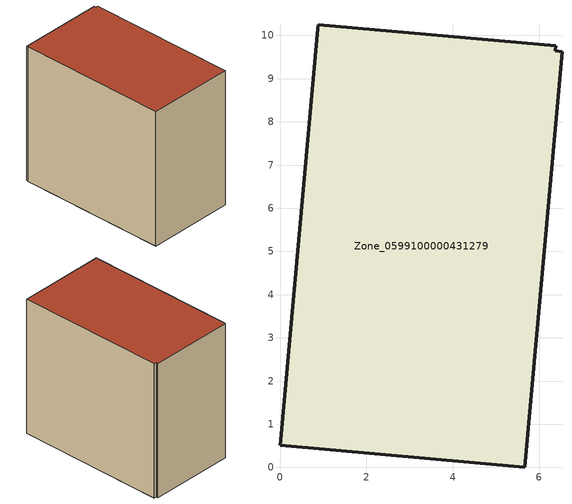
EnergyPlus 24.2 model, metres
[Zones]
Zone_0599100000431279
 floor ground (C_G): 0,0.51 0.88,10.16 0.88,10.25 6.38,9.76 6.37,9.64 6.53,9.63 5.66,0 z0
 wall outside (C_F): 6.38,9.76 0.88,10.25 0.88,10.16 0,0.51 5.66,0 6.53,9.63 6.37,9.64 6.38,9.76 z0:8.89
 roof outside (C_R): 0.88,10.16 0,0.51 5.66,0 6.53,9.63 6.37,9.64 6.38,9.76 0.88,10.25 z8.89
[BUILDING]
Pand.0599100000431279: North Axis=0; Terrain=City; Loads Convergence Tolerance Value=0.04; Temperature Convergence Tolerance Value=0.4; Solar Distribution=FullExterior; Maximum Number of Warmup Days=25; Minimum Number of Warmup Days=1
[Site:Location]
Rotterdam.The.Hague.AP_ZH_NLD Design_Conditions: Latitude=51.96; Longitude=4.45; Time Zone=1; Elevation=-4.5
[SITE:GROUNDTEMPERATURE:BUILDINGSURFACE]
18, 18, 18, 18, 18, 18, 18, 18, 18, 18, 18, 18
[MATERIAL] Thermal Absorptance=0.9; Solar Absorptance=0.7; Visible Absorptance=0.7
Name | Roughness | Thickness | Conductivity | Density | Specific Heat
G.TI.2006-2014 | MediumSmooth | 0.15 | 0.06 | 540 | 1210
F.TI.2006-2014 | Rough | 0.3 | 0.12 | 1920 | 840
R.TI.2006-2014 | MediumRough | 0.2 | 0.08 | 1500 | 1000
[CONSTRUCTION]
C_G: G.TI.2006-2014
C_F: F.TI.2006-2014
C_R: R.TI.2006-2014
[ZONE]
Zone_0599100000431279: Type=1; Multiplier=1; Ceiling Height=Autocalculate; Volume=Autocalculate; Floor Area=autocalculate; Part of Total Floor Area=Yes
[ZONEINFILTRATION:DESIGNFLOWRATE]
Infil_Zone_0599100000431279: Zone or ZoneList or Space or SpaceList=Zone_0599100000431279; Schedule=AlwaysOn; Design Flow Rate Calculation Method=Flow/Area; Flow Rate per Floor Area=0.0015; Constant Term Coefficient=1; Temperature Term Coefficient=0; Velocity Term Coefficient=0; Velocity Squared Term Coefficient=0
[HVACTEMPLATE:ZONE:IDEALLOADSAIRSYSTEM]
Zone_0599100000431279: Maximum Heating Supply Air Temperature=50; Minimum Cooling Supply Air Temperature=13; Maximum Heating Supply Air Humidity Ratio=0.0156; Minimum Cooling Supply Air Humidity Ratio=0.0077; Heating Limit=NoLimit; Cooling Limit=NoLimit; Dehumidification Control Type=ConstantSensibleHeatRatio; Cooling Sensible Heat Ratio=0.7; Dehumidification Setpoint=60; Humidification Control Type=None; Humidification Setpoint=30; Outdoor Air Method=None; Outdoor Air Flow Rate per Person=0.00944; Outdoor Air Flow Rate per Zone Floor Area=0; Outdoor Air Flow Rate per Zone=0; Demand Controlled Ventilation Type=None; Outdoor Air Economizer Type=NoEconomizer; Heat Recovery Type=None; Sensible Heat Recovery Effectiveness=0.7; Latent Heat Recovery Effectiveness=0.65
[ZONECONTROL:THERMOSTAT]
ThermostatControl_Zone_0599100000431279: Zone or ZoneList=Zone_0599100000431279; Control Type Schedule=DualSetpointControlType; Control 1=Thermostat_Zone_0599100000431279; Temperature Difference Between Cutout And Setpoint=0
[THERMOSTATSETPOINT:DUALSETPOINT]
Thermostat_Zone_0599100000431279: Heating Setpoint Temperature Schedule=HeatingSetpoint_Zone_0599100000431279; Cooling Setpoint Temperature Schedule=CoolingSetpoint_Zone_0599100000431279
[SCHEDULE:COMPACT]
HeatingSetpoint_Zone_0599100000431279: Through: 12/31, For: AllDays, Until: 24:00, 21
CoolingSetpoint_Zone_0599100000431279: Through: 12/31, For: AllDays, Until: 24:00, 24
DualSetpointControlType: Through: 12/31, For: AllDays, Until: 24:00, 4
AlwaysOn: Through: 12/31, For: AllDays, Until: 24:00, 1
